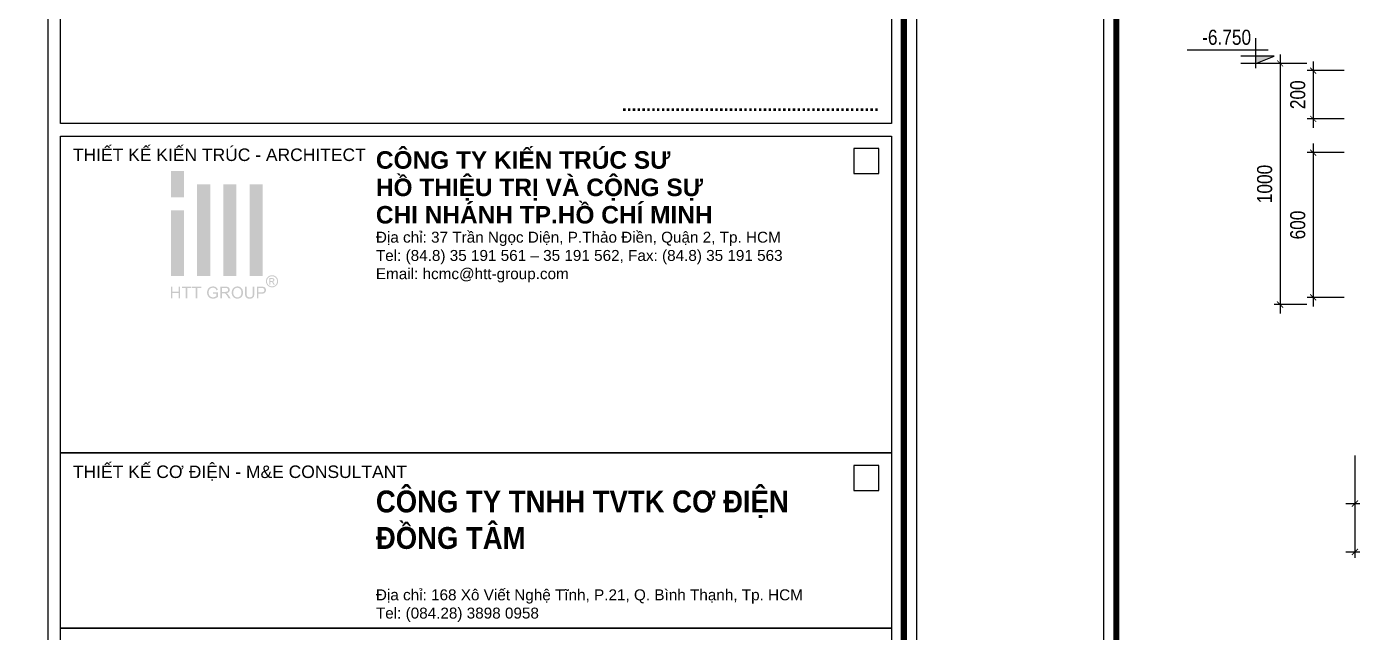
# Model space of a CAD drawing. Header units: millimetres. Extents: x 3014920 to 3563667, y -1638653 to -1356471.
# Drawn here: x 3341559 to 3347060, y -1613576 to -1611064 of the extents above; entities that cross this region are included whole.
import ezdxf
from ezdxf.enums import TextEntityAlignment as Align
from ezdxf.xclip import XClip

# ---------------------------------------------------------------- set-up
doc = ezdxf.new("R2010")
doc.units = ezdxf.units.MM
doc.header["$MEASUREMENT"] = 0
doc.header["$XCLIPFRAME"] = 0
doc.header["$PDMODE"] = 2
doc.linetypes.add('HIDDEN', pattern=[0.375, 0.25, -0.125])
doc.layers.get('0').update_dxf_attribs({"lineweight": 9})
doc.layers.get('Defpoints').update_dxf_attribs({"color": 10, "lineweight": 0})
for name, color, linetype, lineweight in [('CTHEP', 50, 'Continuous', 50), ('DBAO', 90, 'Continuous', 13), ('DGIONG', 130, 'Continuous', 13), ('DMo', 9, 'HIDDEN', 9), ('HATCH', 154, 'Continuous', 9), ('KTH', 154, 'Continuous', 9), ('TEXT', 7, 'Continuous', 15)]:
    doc.layers.add(name, color=color, linetype=linetype, lineweight=lineweight)
doc.styles.add('CHG_XX_Khung ten$0$A1 BORDER$0$ARIAL', font='arial.ttf')
doc.styles.add('CHG_XX_Khung ten$0$A1 BORDER$0$Arial - Bold', font='arialbd.ttf', dxfattribs={"height": 2.5})
doc.styles.add('CHG_XX_Khung ten$0$A1 BORDER$0$Title Block DD$0$Arial - Bold', font='arialbd.ttf', dxfattribs={"height": 2.5})
doc.styles.add('TTP-HelCon', font='VHELVCN_0.TTF')
doc.dimstyles.new('TTP-25', dxfattribs={"dimscale": 25, "dimtxt": 2.5, "dimasz": 1, "dimexe": 1, "dimexo": 1, "dimgap": 0.09, "dimtad": 0, "dimdec": 4, "dimrnd": 1, "dimzin": 9, "dimdsep": 46, "dimtxsty": 'TTP-HelCon', "dimblk": 'ARCHTICK', "dimcen": 0.09, "dimdle": 1.5, "dimclrd": 256, "dimclre": 256, "dimclrt": 7, "dimadec": 0, "dimazin": 0, "dimtfac": 1, "dimtdec": 4, "dimtmove": 0, "dimatfit": 3, "dimldrblk": 'ARCHTICK', "dimfxl": 1, "dimtvp": 1, "dimtolj": 1, "dimtzin": 0, "dimarcsym": 0})

# ---------------------------------------------------------------- blocks, each defined once
blk = doc.blocks.new('2Y-24')
at = {"layer": 'CTHEP'}
blk.add_line((1530.00001, -970), (59445.00001, -970), dxfattribs=at)
blk = doc.blocks.new('2Y-29')
at = {"layer": 'CTHEP'}
for p, q in [((82396.41101, -489.99841), (8878.4469, -489.99842)), ((82396.41101, -949.99894), (8878.4469, -949.99894)), ((82396.41101, -1409.99947), (8878.4469, -1409.99947))]:
    blk.add_line(p, q, dxfattribs=at)
blk.add_lwpolyline([(8854.99241, -529.99859), (8854.99241, -30), (82444.99991, -30)], dxfattribs=at)
blk = doc.blocks.new('_ArchTick')
at = {"color": 0, "linetype": 'ByBlock', "const_width": 0.15}
blk.add_lwpolyline([(-0.5, -0.5), (0.5, 0.5)], dxfattribs=at)
blk = doc.blocks.new('*D1037')
at = {"layer": 'Defpoints', "color": 0, "transparency": 16777216}
for p in [(2725366.7, -2205320.8), (2725230.7, -2206320.8), (2725366.7, -2206320.8)]:
    blk.add_point(p, dxfattribs=at)
at = {"layer": 'KTH', "lineweight": -2, "transparency": 16777216}
for p, q in [((2725230.7, -2205283.3), (2725230.7, -2206358.3)), ((2725341.7, -2205320.8), (2725205.7, -2205320.8)), ((2725341.7, -2206320.8), (2725205.7, -2206320.8))]:
    blk.add_line(p, q, dxfattribs=at)
at = {"layer": 'KTH', "lineweight": -2, "transparency": 16777216, "xscale": 25, "yscale": 25, "zscale": 25}
for p, rotation in [((2725230.7, -2205320.8), 90), ((2725230.7, -2206320.8), 270)]:
    blk.add_blockref('_ArchTick', p, dxfattribs=dict(at, rotation=rotation))
at = {"layer": 'KTH', "color": 7, "transparency": 16777216, "insert": (2725166.9, -2205820.8), "char_height": 62.5, "attachment_point": 5, "rotation": 90, "style": 'TTP-HelCon'}
blk.add_mtext('\\A1;1000', dxfattribs=at)
blk = doc.blocks.new('CODE')
at = {"layer": 'DBAO'}
for p, q in [((-62.5, -20), (-62.5, 105)), ((-62.5, 0), (-137.5, 30)), ((-137.5, 30), (0, 30)), ((-137.5, 0), (0, 0)), ((-112.5, 55), (223.6, 55))]:
    blk.add_line(p, q, dxfattribs=at)
at = {"layer": 'HATCH', "color": 1}
blk.add_solid([(-62.5, 0), (-137.5, 30), (-62.5, 30)], dxfattribs=at)
blk = doc.blocks.new('*D1038')
at = {"layer": 'Defpoints', "color": 0, "transparency": 16777216}
for p in [(2725366.7, -2205320.8), (2725230.7, -2206320.8), (2725366.7, -2206320.8)]:
    blk.add_point(p, dxfattribs=at)
at = {"layer": 'KTH', "lineweight": -2, "transparency": 16777216}
for p, q in [((2725230.7, -2205283.3), (2725230.7, -2206358.3)), ((2725341.7, -2205320.8), (2725205.7, -2205320.8)), ((2725341.7, -2206320.8), (2725205.7, -2206320.8))]:
    blk.add_line(p, q, dxfattribs=at)
at = {"layer": 'KTH', "lineweight": -2, "transparency": 16777216, "xscale": 25, "yscale": 25, "zscale": 25}
for p, rotation in [((2725230.7, -2205320.8), 90), ((2725230.7, -2206320.8), 270)]:
    blk.add_blockref('_ArchTick', p, dxfattribs=dict(at, rotation=rotation))
at = {"layer": 'KTH', "color": 7, "transparency": 16777216, "insert": (2725166.9, -2205820.8), "char_height": 62.5, "attachment_point": 5, "rotation": 90, "style": 'TTP-HelCon'}
blk.add_mtext('\\A1;1000', dxfattribs=at)
blk = doc.blocks.new('*D1039')
at = {"layer": 'Defpoints', "color": 0, "transparency": 16777216}
for p in [(2725521.1, -2205350.8), (2725368.1, -2205550.8), (2725521.1, -2205550.8)]:
    blk.add_point(p, dxfattribs=at)
at = {"layer": 'KTH', "lineweight": -2, "transparency": 16777216}
for p, q in [((2725368.1, -2205313.3), (2725368.1, -2205588.3)), ((2725496.1, -2205350.8), (2725343.1, -2205350.8)), ((2725496.1, -2205550.8), (2725343.1, -2205550.8))]:
    blk.add_line(p, q, dxfattribs=at)
at = {"layer": 'KTH', "lineweight": -2, "transparency": 16777216, "xscale": 25, "yscale": 25, "zscale": 25}
for p, rotation in [((2725368.1, -2205350.8), 90), ((2725368.1, -2205550.8), 270)]:
    blk.add_blockref('_ArchTick', p, dxfattribs=dict(at, rotation=rotation))
at = {"layer": 'KTH', "color": 7, "transparency": 16777216, "insert": (2725304.3, -2205450.8), "char_height": 62.5, "attachment_point": 5, "rotation": 90, "style": 'TTP-HelCon'}
blk.add_mtext('\\A1;200', dxfattribs=at)
blk = doc.blocks.new('*D1040')
at = {"layer": 'Defpoints', "color": 0, "transparency": 16777216}
for p in [(2725521.1, -2205690.8), (2725368.1, -2206290.8), (2725521.1, -2206290.8)]:
    blk.add_point(p, dxfattribs=at)
at = {"layer": 'KTH', "lineweight": -2, "transparency": 16777216}
for p, q in [((2725496.1, -2205690.8), (2725343.1, -2205690.8)), ((2725368.1, -2205653.3), (2725368.1, -2206328.3)), ((2725496.1, -2206290.8), (2725343.1, -2206290.8))]:
    blk.add_line(p, q, dxfattribs=at)
at = {"layer": 'KTH', "lineweight": -2, "transparency": 16777216, "xscale": 25, "yscale": 25, "zscale": 25}
for p, rotation in [((2725368.1, -2205690.8), 90), ((2725368.1, -2206290.8), 270)]:
    blk.add_blockref('_ArchTick', p, dxfattribs=dict(at, rotation=rotation))
at = {"layer": 'KTH', "color": 7, "transparency": 16777216, "insert": (2725304.3, -2205990.8), "char_height": 62.5, "attachment_point": 5, "rotation": 90, "style": 'TTP-HelCon'}
blk.add_mtext('\\A1;600', dxfattribs=at)
blk = doc.blocks.new('*D1049')
at = {"layer": 'Defpoints', "color": 0, "transparency": 16777216}
for p in [(2725541.3, -2206920.8), (2728591.3, -2206920.8), (2728591.3, -2207145.8)]:
    blk.add_point(p, dxfattribs=at)
at = {"layer": 'KTH', "lineweight": -2, "transparency": 16777216}
for p, q in [((2725541.3, -2206945.8), (2725541.3, -2207170.8)), ((2728591.3, -2206945.8), (2728591.3, -2207170.8)), ((2725503.8, -2207145.8), (2728628.8, -2207145.8))]:
    blk.add_line(p, q, dxfattribs=at)
at = {"layer": 'KTH', "lineweight": -2, "transparency": 16777216, "xscale": 25, "yscale": 25, "zscale": 25, "rotation": 180}
blk.add_blockref('_ArchTick', (2725541.3, -2207145.8), dxfattribs=at)
at = {"layer": 'KTH', "lineweight": -2, "transparency": 16777216, "xscale": 25, "yscale": 25, "zscale": 25}
blk.add_blockref('_ArchTick', (2728591.3, -2207145.8), dxfattribs=at)
at = {"layer": 'KTH', "color": 7, "transparency": 16777216, "insert": (2727066.3, -2207082), "char_height": 62.5, "attachment_point": 5, "style": 'TTP-HelCon'}
blk.add_mtext('\\A1;3050', dxfattribs=at)
blk = doc.blocks.new('*D1050')
at = {"layer": 'Defpoints', "color": 0, "transparency": 16777216}
for p in [(2725541.1, -2206920.8), (2728941.3, -2207145.8), (2728941.3, -2207345.8)]:
    blk.add_point(p, dxfattribs=at)
at = {"layer": 'KTH', "lineweight": -2, "transparency": 16777216}
for p, q in [((2725541.1, -2206945.8), (2725541.1, -2207370.8)), ((2728941.3, -2207170.8), (2728941.3, -2207370.8)), ((2725503.6, -2207345.8), (2728978.8, -2207345.8))]:
    blk.add_line(p, q, dxfattribs=at)
at = {"layer": 'KTH', "lineweight": -2, "transparency": 16777216, "xscale": 25, "yscale": 25, "zscale": 25, "rotation": 180}
blk.add_blockref('_ArchTick', (2725541.1, -2207345.8), dxfattribs=at)
at = {"layer": 'KTH', "lineweight": -2, "transparency": 16777216, "xscale": 25, "yscale": 25, "zscale": 25}
blk.add_blockref('_ArchTick', (2728941.3, -2207345.8), dxfattribs=at)
at = {"layer": 'KTH', "color": 7, "transparency": 16777216, "insert": (2727241.2, -2207281.9), "char_height": 62.5, "attachment_point": 5, "style": 'TTP-HelCon'}
blk.add_mtext('\\A1;3400', dxfattribs=at)
blk = doc.blocks.new('CHG_XX_Khung ten$0$A1 BORDER$0$HTT-Logo')
at = {"true_color": 0x134fb3}
h = blk.add_hatch(color=154, dxfattribs=at)
h.paths.add_polyline_path([(3, 29.1), (0, 29.1), (0, 23.1), (3, 23.1)])
h.paths.add_polyline_path([(3, 20.1), (0, 20.1), (0, 5.1), (3, 5.1)])
h.paths.add_polyline_path([(9, 26.1), (6, 26.1), (6, 5.1), (9, 5.1)])
h.paths.add_polyline_path([(15, 26.1), (12, 26.1), (12, 5.1), (15, 5.1)])
h.paths.add_polyline_path([(21, 26.1), (18, 26.1), (18, 5.1), (21, 5.1)])
h.paths.add_polyline_path([(2.12, 2.7), (1.76, 2.7), (1.76, 1.59), (0.36, 1.59), (0.36, 2.7), (0, 2.7), (0, 0), (0.36, 0), (0.36, 1.27), (1.76, 1.27), (1.76, 0), (2.12, 0)])
h.paths.add_polyline_path([(4.65, 2.7), (2.51, 2.7), (2.51, 2.38), (3.4, 2.38), (3.4, 0), (3.76, 0), (3.76, 2.38), (4.65, 2.38)])
h.paths.add_polyline_path([(6.95, 2.7), (4.81, 2.7), (4.81, 2.38), (5.7, 2.38), (5.7, 0), (6.06, 0), (6.06, 2.38), (6.95, 2.38)])
h.paths.add_polyline_path([(8.64, 1.36), (8.64, 1.41), (8.66, 1.58), (8.69, 1.75), (8.75, 1.9), (8.81, 2.03), (8.92, 2.17), (9.05, 2.28), (9.2, 2.37), (9.29, 2.39), (9.45, 2.43), (9.65, 2.44), (9.84, 2.42), (10, 2.37), (10.14, 2.29), (10.26, 2.18), (10.34, 2.03), (10.41, 1.86), (10.73, 1.95), (10.68, 2.11), (10.61, 2.26), (10.53, 2.39), (10.45, 2.47), (10.31, 2.57), (10.16, 2.65), (10.13, 2.66), (9.97, 2.71), (9.8, 2.74), (9.63, 2.75), (9.55, 2.74), (9.38, 2.73), (9.21, 2.7), (9.06, 2.65), (8.91, 2.58), (8.88, 2.56), (8.75, 2.47), (8.63, 2.36), (8.53, 2.23), (8.44, 2.07), (8.41, 1.99), (8.35, 1.84), (8.31, 1.68), (8.28, 1.51), (8.27, 1.34), (8.28, 1.26), (8.29, 1.09), (8.32, 0.92), (8.38, 0.77), (8.44, 0.62), (8.46, 0.58), (8.55, 0.44), (8.66, 0.32), (8.79, 0.21), (8.93, 0.12), (9, 0.09), (9.15, 0.03), (9.31, -0.01), (9.48, -0.04), (9.65, -0.05), (9.73, -0.04), (9.9, -0.03), (10.07, 0.01), (10.23, 0.06), (10.34, 0.11), (10.48, 0.18), (10.63, 0.27), (10.77, 0.38), (10.77, 1.38), (9.63, 1.38), (9.63, 1.06), (10.42, 1.06), (10.42, 0.56), (10.39, 0.53), (10.26, 0.45), (10.09, 0.37), (9.96, 0.32), (9.8, 0.29), (9.63, 0.28), (9.62, 0.28), (9.45, 0.29), (9.28, 0.33), (9.12, 0.4), (8.97, 0.49), (8.86, 0.61), (8.77, 0.75), (8.73, 0.85), (8.68, 1), (8.65, 1.17)])
h.paths.add_polyline_path([(13.16, 1.39), (13.28, 1.48), (13.3, 1.51), (13.39, 1.64), (13.44, 1.79), (13.46, 1.96), (13.46, 2.06), (13.42, 2.22), (13.35, 2.37), (13.31, 2.43), (13.19, 2.55), (13.05, 2.63), (13.01, 2.64), (12.87, 2.67), (12.7, 2.69), (12.5, 2.7), (11.3, 2.7), (11.3, 0), (11.66, 0), (11.66, 1.2), (12.07, 1.2), (12.11, 1.2), (12.28, 1.19), (12.44, 1.11), (12.49, 1.07), (12.62, 0.93), (12.67, 0.86), (12.77, 0.73), (12.88, 0.56), (13.23, 0), (13.68, 0), (13.21, 0.73), (13.13, 0.85), (13.03, 0.98), (12.92, 1.09), (12.86, 1.14), (12.7, 1.23), (12.86, 1.26), (13.03, 1.31)])
h.paths.add_polyline_path([(11.66, 1.51), (11.66, 2.4), (12.51, 2.4), (12.67, 2.39), (12.83, 2.35), (12.97, 2.27), (13.06, 2.13), (13.09, 1.96), (13.08, 1.87), (13.02, 1.72), (12.96, 1.64), (12.8, 1.55), (12.62, 1.52), (12.43, 1.51)], flags=16)
h.paths.add_polyline_path([(16.49, 1.43), (16.48, 1.6), (16.44, 1.77), (16.4, 1.92), (16.34, 2.07), (16.33, 2.09), (16.24, 2.23), (16.14, 2.36), (16.02, 2.47), (15.88, 2.57), (15.85, 2.59), (15.7, 2.66), (15.54, 2.71), (15.38, 2.74), (15.2, 2.75), (15.15, 2.75), (14.98, 2.73), (14.82, 2.7), (14.66, 2.64), (14.52, 2.57), (14.39, 2.48), (14.27, 2.37), (14.18, 2.26), (14.1, 2.14), (14.03, 2), (13.98, 1.84), (13.94, 1.68), (13.92, 1.5), (13.91, 1.31), (13.91, 1.29), (13.92, 1.12), (13.95, 0.96), (14, 0.8), (14.07, 0.64), (14.07, 0.62), (14.16, 0.48), (14.26, 0.35), (14.38, 0.23), (14.52, 0.14), (14.56, 0.12), (14.71, 0.04), (14.86, -0.01), (15.03, -0.04), (15.2, -0.05), (15.21, -0.05), (15.38, -0.03), (15.55, 0), (15.7, 0.05), (15.86, 0.12), (15.87, 0.13), (16.01, 0.22), (16.13, 0.33), (16.24, 0.46), (16.33, 0.61), (16.36, 0.69), (16.42, 0.84), (16.46, 1), (16.48, 1.17), (16.49, 1.35)])
h.paths.add_polyline_path([(14.28, 1.45), (14.3, 1.64), (14.34, 1.81), (14.4, 1.95), (14.47, 2.08), (14.57, 2.2), (14.73, 2.32), (14.88, 2.38), (15.04, 2.43), (15.21, 2.44), (15.38, 2.42), (15.54, 2.38), (15.69, 2.31), (15.82, 2.2), (15.93, 2.07), (16.01, 1.93), (16.04, 1.85), (16.09, 1.7), (16.12, 1.53), (16.12, 1.32), (16.11, 1.12), (16.08, 0.95), (16.03, 0.79), (15.96, 0.66), (15.86, 0.54), (15.8, 0.48), (15.67, 0.38), (15.53, 0.32), (15.37, 0.27), (15.2, 0.26), (15.12, 0.26), (14.95, 0.29), (14.8, 0.35), (14.67, 0.43), (14.54, 0.54), (14.45, 0.66), (14.37, 0.8), (14.32, 0.95), (14.29, 1.12), (14.28, 1.31)], flags=16)
h.paths.add_polyline_path([(17.31, 2.7), (16.96, 2.7), (16.96, 1.12), (16.96, 0.93), (16.98, 0.75), (17.02, 0.6), (17.06, 0.46), (17.07, 0.44), (17.15, 0.3), (17.27, 0.18), (17.4, 0.08), (17.51, 0.03), (17.67, -0.01), (17.84, -0.04), (18.02, -0.05), (18.2, -0.04), (18.37, -0.01), (18.52, 0.04), (18.66, 0.1), (18.68, 0.12), (18.81, 0.22), (18.91, 0.35), (18.99, 0.49), (19.02, 0.61), (19.06, 0.76), (19.07, 0.94), (19.08, 1.14), (19.08, 2.7), (18.72, 2.7), (18.72, 1.14), (18.72, 1.06), (18.71, 0.86), (18.68, 0.69), (18.62, 0.55), (18.55, 0.45), (18.49, 0.4), (18.36, 0.33), (18.19, 0.29), (17.99, 0.28), (17.92, 0.28), (17.75, 0.31), (17.6, 0.37), (17.46, 0.48), (17.38, 0.63), (17.34, 0.77), (17.32, 0.94), (17.31, 1.14)])
h.paths.add_polyline_path([(21.42, 1.25), (21.52, 1.34), (21.6, 1.45), (21.67, 1.59), (21.72, 1.75), (21.73, 1.92), (21.73, 1.97), (21.71, 2.13), (21.65, 2.29), (21.56, 2.44), (21.44, 2.55), (21.42, 2.56), (21.27, 2.63), (21.1, 2.67), (21.05, 2.68), (20.89, 2.7), (20.69, 2.7), (19.67, 2.7), (19.67, 0), (20.03, 0), (20.03, 1.1), (20.72, 1.1), (20.76, 1.1), (20.96, 1.11), (21.14, 1.14), (21.29, 1.19)])
h.paths.add_polyline_path([(20.03, 1.42), (20.03, 2.38), (20.72, 2.38), (20.93, 2.37), (21.06, 2.36), (21.16, 2.31), (21.28, 2.2), (21.34, 2.08), (21.37, 1.91), (21.36, 1.82), (21.31, 1.67), (21.22, 1.54), (21.09, 1.47), (20.93, 1.43), (20.73, 1.42)], flags=16)
h.paths.add_polyline_path([(23.87, 2.76), (24.01, 2.85), (24.13, 2.96), (24.24, 3.09), (24.33, 3.24), (24.35, 3.28), (24.42, 3.44), (24.47, 3.6), (24.5, 3.76), (24.51, 3.93), (24.51, 3.98), (24.49, 4.15), (24.46, 4.31), (24.4, 4.47), (24.33, 4.62), (24.29, 4.69), (24.19, 4.82), (24.08, 4.94), (23.95, 5.05), (23.81, 5.14), (23.77, 5.16), (23.61, 5.23), (23.45, 5.28), (23.29, 5.31), (23.12, 5.32), (23.08, 5.31), (22.92, 5.3), (22.76, 5.27), (22.6, 5.21), (22.44, 5.14), (22.38, 5.1), (22.24, 5.01), (22.12, 4.89), (22.01, 4.77), (21.92, 4.62), (21.89, 4.57), (21.82, 4.41), (21.77, 4.25), (21.74, 4.09), (21.73, 3.93), (21.73, 3.87), (21.75, 3.71), (21.79, 3.55), (21.84, 3.39), (21.92, 3.24), (21.95, 3.18), (22.05, 3.04), (22.16, 2.92), (22.29, 2.81), (22.43, 2.72), (22.48, 2.7), (22.64, 2.63), (22.79, 2.58), (22.96, 2.55), (23.12, 2.54), (23.18, 2.54), (23.34, 2.55), (23.5, 2.59), (23.66, 2.65), (23.82, 2.72)])
h.paths.add_polyline_path([(22.55, 2.92), (22.45, 2.98), (22.32, 3.09), (22.21, 3.21), (22.12, 3.35), (22.07, 3.44), (22.01, 3.6), (21.98, 3.76), (21.96, 3.93), (21.97, 4.03), (22, 4.19), (22.05, 4.35), (22.12, 4.51), (22.18, 4.61), (22.29, 4.73), (22.41, 4.85), (22.56, 4.94), (22.64, 4.98), (22.8, 5.04), (22.96, 5.07), (23.12, 5.09), (23.21, 5.08), (23.37, 5.06), (23.53, 5.01), (23.69, 4.94), (23.79, 4.88), (23.92, 4.77), (24.03, 4.65), (24.13, 4.51), (24.17, 4.41), (24.23, 4.25), (24.27, 4.09), (24.28, 3.93), (24.28, 3.83), (24.25, 3.67), (24.2, 3.51), (24.13, 3.35), (24.07, 3.25), (23.96, 3.13), (23.84, 3.01), (23.7, 2.92), (23.61, 2.87), (23.45, 2.81), (23.29, 2.78), (23.12, 2.77), (23.02, 2.77), (22.86, 2.8), (22.7, 2.85)], flags=16)
h.paths.add_polyline_path([(22.51, 3.16), (22.51, 4.65), (23.03, 4.65), (23.23, 4.64), (23.4, 4.62), (23.55, 4.52), (23.6, 4.47), (23.66, 4.31), (23.67, 4.25), (23.64, 4.09), (23.55, 3.96), (23.42, 3.87), (23.24, 3.82), (23.37, 3.75), (23.46, 3.64), (23.57, 3.47), (23.77, 3.16), (23.47, 3.16), (23.34, 3.39), (23.23, 3.58), (23.14, 3.7), (23.09, 3.74), (22.94, 3.79), (22.9, 3.79), (22.76, 3.79), (22.76, 3.16)], flags=0)
h.paths.add_polyline_path([(22.76, 4), (22.76, 4.45), (23.03, 4.45), (23.13, 4.45), (23.27, 4.42), (23.37, 4.35), (23.41, 4.21), (23.33, 4.06), (23.24, 4.02), (23.05, 4)], flags=0)
blk = doc.blocks.new('CHG_XX_Khung ten')
blk.add_line((687, 577), (687, 17))
for points in [[(15, 579), (826, 579), (826, 15), (15, 15)], [(816, 362.62), (820, 362.62), (820, 366.62), (816, 366.62)], [(816, 311.93), (820, 311.93), (820, 315.93), (816, 315.93)]]:
    blk.add_lwpolyline(points, close=True)
at = {"color": 4, "linetype": 'Continuous', "const_width": 1}
blk.add_lwpolyline([(17, 577), (824, 577), (824, 17), (17, 17)], close=True, dxfattribs=at)
at = {"linetype": 'Continuous'}
for points in [[(689, 420.69), (822, 420.69), (822, 370.62), (689, 370.62)], [(689, 368.62), (822, 368.62), (822, 317.93), (689, 317.93)], [(689, 317.93), (822, 317.93), (822, 289.93), (689, 289.93)], [(689, 289.93), (822, 289.93), (822, 261.93), (689, 261.93)]]:
    blk.add_lwpolyline(points, close=True, dxfattribs=at)
at = {"xscale": 0.7, "yscale": 0.7, "zscale": 0.7}
blk.add_blockref('CHG_XX_Khung ten$0$A1 BORDER$0$HTT-Logo', (706.68, 342.64), dxfattribs=at)
at = {"style": 'CHG_XX_Khung ten$0$A1 BORDER$0$Title Block DD$0$Arial - Bold'}
blk.add_text('.....................................................', height=2, dxfattribs=at).set_placement((820, 373.62), align=Align.MIDDLE_RIGHT)
at = {"style": 'CHG_XX_Khung ten$0$A1 BORDER$0$ARIAL'}
for s, p in [('THIẾT KẾ KIẾN TRÚC - ARCHITECT', (691, 365.62)), ('THIẾT KẾ CƠ ĐIỆN - M&E CONSULTANT', (691, 314.93))]:
    blk.add_text(s, height=2, dxfattribs=at).set_placement(p, align=Align.MIDDLE_LEFT)
at = {"ltscale": 10, "insert": (739.49, 366.19), "char_height": 2.8, "width": 76.248, "attachment_point": 1, "line_spacing_factor": 0.938532, "style": 'CHG_XX_Khung ten$0$A1 BORDER$0$Arial - Bold'}
blk.add_mtext('CÔNG TY KIẾN TRÚC SƯ\\PHỒ THIỆU TRỊ VÀ CỘNG SỰ\\PCHI NHÁNH TP.HỒ CHÍ MINH', dxfattribs=at)
at = {"ltscale": 10}
for s, insert, char_height, width, attachment_point, style in [('Địa chỉ: 37 Trần Ngọc Diện, P.Thảo Điền, Quận 2, Tp. HCM\\PTel: (84.8) 35 191 561 – 35 191 562, Fax: (84.8) 35 191 563\\PEmail: hcmc@htt-group.com', (739.49, 345.2), 1.75, 83.001, 7, 'CHG_XX_Khung ten$0$A1 BORDER$0$ARIAL'), ('{\\W0.9;CÔNG TY TNHH TVTK CƠ ĐIỆN \\PĐỒNG TÂM}', (739.49, 311.93), 3.5, 76.248, 1, 'CHG_XX_Khung ten$0$A1 BORDER$0$Arial - Bold'), ('\\pt8.75;Địa chỉ: 168 Xô Viết Nghệ Tĩnh, P.21, Q. Bình Thạnh, Tp. HCM \\P\\ptz;Tel: (084.28) 3898 0958', (739.49, 290.93), 1.75, 83.001, 7, 'CHG_XX_Khung ten$0$A1 BORDER$0$ARIAL')]:
    blk.add_mtext(s, dxfattribs=dict(at, insert=insert, char_height=char_height, width=width, attachment_point=attachment_point, style=style))
blk = doc.blocks.new('2Y-28')
at = {"layer": 'KTH', "linetype": 'Continuous', "xscale": -1}
blk.add_blockref('CODE', (2725068.19816, -2205320.81305), dxfattribs=at)
blk.add_blockref('CODE', (2725068.19816, -2205320.81305), dxfattribs=at)
at = {"layer": 'TEXT', "style": 'TTP-HelCon'}
blk.add_text('-6.750', height=62.5, dxfattribs=at).set_placement((2725110.46483, -2205243.81805), align=Align.RIGHT)
blk.add_text('-6.750', height=62.5, dxfattribs=at).set_placement((2725110.46483, -2205243.81805), align=Align.RIGHT)
at = {"layer": 'KTH'}
for base, p1, p2, angle, picture, middle in [((2725230.69816, -2206320.81305), (2725366.69816, -2205320.81305), (2725366.69816, -2206320.81305), 90, '*D1037', (2725166.86483, -2205820.81305)), ((2725230.69816, -2206320.81305), (2725366.69816, -2205320.81305), (2725366.69816, -2206320.81305), 90, '*D1038', (2725166.86483, -2205820.81305)), ((2725368.11123, -2205550.81305), (2725521.13622, -2205350.81305), (2725521.13622, -2205550.81305), 90, '*D1039', (2725304.27789, -2205450.81305)), ((2725368.11123, -2206290.81305), (2725521.13622, -2205690.81305), (2725521.13622, -2206290.81305), 90, '*D1040', (2725304.27789, -2205990.81305)), ((2728941.31548, -2207345.76879), (2725541.12871, -2206920.81305), (2728941.31548, -2207145.81305), 180, '*D1050', (2727241.2221, -2207281.93545))]:
    dim = blk.add_linear_dim(base=base, p1=p1, p2=p2, angle=angle, dimstyle='TTP-25', override={"dimtmove": 1}, dxfattribs=at)
    dim.commit()
    dim.dimension.update_dxf_attribs({"geometry": picture, "text_midpoint": middle})
dim = blk.add_linear_dim(base=(2728591.31225, -2207145.81305), p1=(2725541.27683, -2206920.81305), p2=(2728591.31225, -2206920.81305), dimstyle='TTP-25', override={"dimtmove": 1}, dxfattribs=at)
dim.commit()
dim.dimension.update_dxf_attribs({"geometry": '*D1049', "text_midpoint": (2727066.29454, -2207081.97971)})

msp = doc.modelspace()

# ---------------------------------------------------------------- block references
at = {"color": 5, "xscale": 25.92478421704392, "yscale": 25.92478421704392, "zscale": 25.92478421704392}
msp.add_blockref('CHG_XX_Khung ten', (3323837.03672, -1621074.38806), dxfattribs=at)
at = {"layer": 'DGIONG', "color": 5}
ref = msp.add_blockref('2Y-29', (3322549.76415, -1611957.77383), dxfattribs=at)
XClip(ref).set_block_clipping_path([(68830.4261572161, -3887.6057525929), (83784.008830192, 855.4057333251)])
at = {"layer": 'DMo'}
ref = msp.add_blockref('2Y-24', (3287541.3526, -1610551.87732), dxfattribs=at)
XClip(ref).set_block_clipping_path([(15315.2700032932, -2504.5849999781), (32036.3785386621, 970.6835081088)])
ref = msp.add_blockref('2Y-28', (621529.14361, 594103.82911), dxfattribs=at)
XClip(ref).set_block_clipping_path([(2724755.5466560172, -2207786.9186925623), (2739809.2041140171, -2204511.9140845509)])

# ---------------------------------------------------------------- next in the draw order: block references
at = {"color": 5, "xscale": 25.92478421704392, "yscale": 25.92478421704392, "zscale": 25.92478421704392}
msp.add_blockref('CHG_XX_Khung ten', (3345639.78025, -1621074.38806), dxfattribs=at)

doc.saveas('drawing.dxf')
